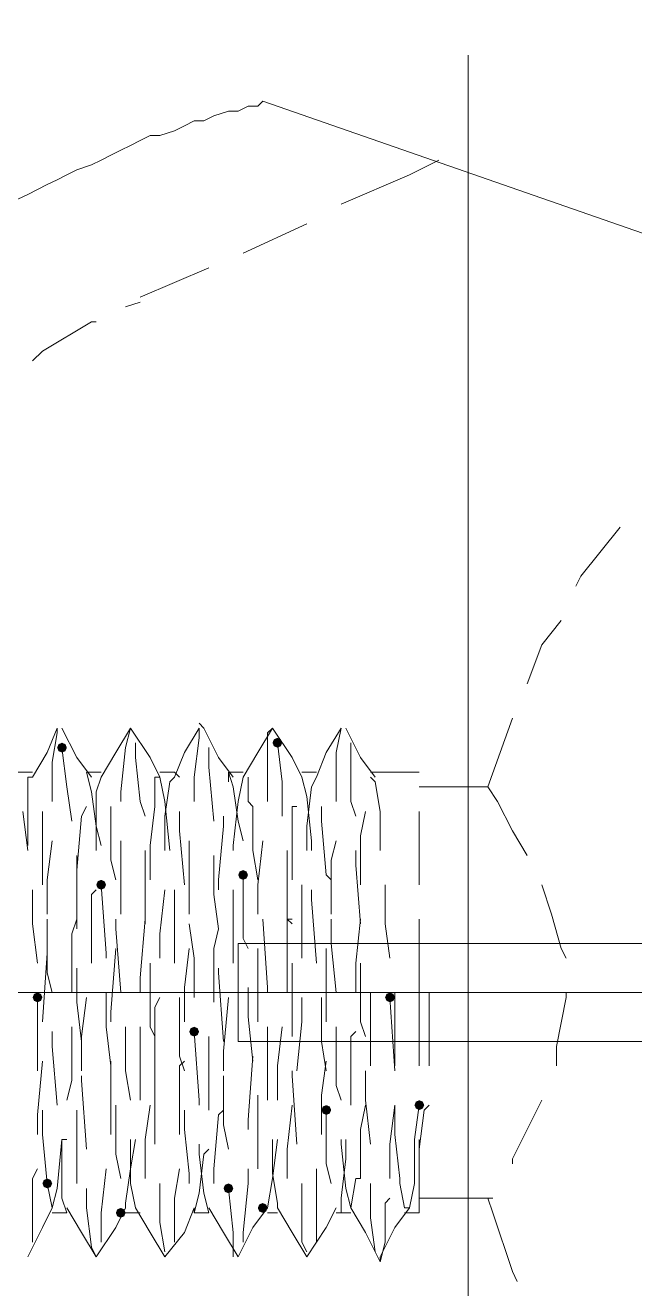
# Model space of a CAD drawing. Header units: millimetres. Extents: x 89051 to 218395, y -330386 to -125649.
# Drawn here: x 92843.14 to 92858.21, y -132845.3 to -132814.08 of the extents above; entities that cross this region are included whole.
import ezdxf

# ---------------------------------------------------------------- set-up
doc = ezdxf.new("R2010")
doc.units = ezdxf.units.MM
doc.header["$LTSCALE"] = 13
for name, pattern in [('1 实线', [0]), ('ACAD_ISO04W100', [30, 24, -3, 0, -3]), ('CENTER', [50.8, 31.75, -6.35, 6.35, -6.35])]:
    doc.linetypes.add(name, pattern=pattern)
doc.layers.get('0').update_dxf_attribs({"color": 1, "linetype": 'CENTER'})
doc.layers.add('C00-00-00', color=7, linetype='Continuous')
doc.layers.add('C00-00-FF', color=5, linetype='Continuous', true_color=0x0000ff)
doc.layers.add('标注、文本', color=3, linetype='Continuous', lineweight=25)

msp = doc.modelspace()

# ---------------------------------------------------------------- hatches: boundary and pattern name
at = {"layer": 'C00-00-00'}
h = msp.add_hatch(color=256, dxfattribs=at)
h.dxf.hatch_style = 2
h.paths.add_polyline_path([(92849.254, -132831.808), (92849.29, -132831.894), (92849.375, -132831.929), (92849.46, -132831.894), (92849.496, -132831.808), (92849.46, -132831.723), (92849.375, -132831.687), (92849.29, -132831.723)])
h = msp.add_hatch(color=256, dxfattribs=at)
h.dxf.hatch_style = 2
h.paths.add_polyline_path([(92843.93, -132831.929), (92843.965, -132832.015), (92844.051, -132832.05), (92844.136, -132832.015), (92844.172, -132831.929), (92844.136, -132831.844), (92844.051, -132831.808), (92843.965, -132831.844)])
h = msp.add_hatch(color=256, dxfattribs=at)
h.dxf.hatch_style = 2
h.paths.add_polyline_path([(92848.407, -132835.076), (92848.442, -132835.161), (92848.528, -132835.197), (92848.613, -132835.161), (92848.649, -132835.076), (92848.613, -132834.99), (92848.528, -132834.955), (92848.442, -132834.99)])
h = msp.add_hatch(color=256, dxfattribs=at)
h.dxf.hatch_style = 2
h.paths.add_polyline_path([(92844.898, -132835.318), (92844.933, -132835.403), (92845.019, -132835.439), (92845.104, -132835.403), (92845.14, -132835.318), (92845.104, -132835.232), (92845.019, -132835.197), (92844.933, -132835.232)])
h = msp.add_hatch(color=256, dxfattribs=at)
h.dxf.hatch_style = 2
h.paths.add_polyline_path([(92843.325, -132838.101), (92843.36, -132838.186), (92843.446, -132838.222), (92843.531, -132838.186), (92843.567, -132838.101), (92843.531, -132838.015), (92843.446, -132837.98), (92843.36, -132838.015)])
h = msp.add_hatch(color=256, dxfattribs=at)
h.dxf.hatch_style = 2
h.paths.add_polyline_path([(92852.037, -132838.101), (92852.073, -132838.186), (92852.158, -132838.222), (92852.244, -132838.186), (92852.279, -132838.101), (92852.244, -132838.015), (92852.158, -132837.98), (92852.073, -132838.015)])
h = msp.add_hatch(color=256, dxfattribs=at)
h.dxf.hatch_style = 2
h.paths.add_polyline_path([(92847.197, -132838.948), (92847.232, -132839.033), (92847.318, -132839.069), (92847.403, -132839.033), (92847.439, -132838.948), (92847.403, -132838.862), (92847.318, -132838.827), (92847.232, -132838.862)])
h = msp.add_hatch(color=256, dxfattribs=at)
h.dxf.hatch_style = 2
h.paths.add_polyline_path([(92850.464, -132840.884), (92850.5, -132840.969), (92850.585, -132841.005), (92850.67, -132840.969), (92850.706, -132840.884), (92850.67, -132840.799), (92850.585, -132840.763), (92850.5, -132840.799)])
h = msp.add_hatch(color=256, dxfattribs=at)
h.dxf.hatch_style = 2
h.paths.add_polyline_path([(92852.763, -132840.763), (92852.799, -132840.848), (92852.884, -132840.884), (92852.97, -132840.848), (92853.005, -132840.763), (92852.97, -132840.678), (92852.884, -132840.642), (92852.799, -132840.678)])
h = msp.add_hatch(color=256, dxfattribs=at)
h.dxf.hatch_style = 2
h.paths.add_polyline_path([(92843.567, -132842.699), (92843.602, -132842.785), (92843.688, -132842.82), (92843.773, -132842.785), (92843.809, -132842.699), (92843.773, -132842.614), (92843.688, -132842.578), (92843.602, -132842.614)])
h = msp.add_hatch(color=256, dxfattribs=at)
h.dxf.hatch_style = 2
h.paths.add_polyline_path([(92848.044, -132842.82), (92848.079, -132842.906), (92848.165, -132842.941), (92848.25, -132842.906), (92848.286, -132842.82), (92848.25, -132842.735), (92848.165, -132842.699), (92848.079, -132842.735)])
h = msp.add_hatch(color=256, dxfattribs=at)
h.dxf.hatch_style = 2
h.paths.add_polyline_path([(92848.891, -132843.304), (92848.926, -132843.39), (92849.012, -132843.425), (92849.097, -132843.39), (92849.133, -132843.304), (92849.097, -132843.219), (92849.012, -132843.183), (92848.926, -132843.219)])
h = msp.add_hatch(color=256, dxfattribs=at)
h.dxf.hatch_style = 2
h.paths.add_polyline_path([(92845.382, -132843.425), (92845.417, -132843.511), (92845.503, -132843.546), (92845.588, -132843.511), (92845.624, -132843.425), (92845.588, -132843.34), (92845.503, -132843.304), (92845.417, -132843.34)])

# ---------------------------------------------------------------- linework, layer by layer
at = {"color": 7, "linetype": '1 实线', "lineweight": 0, "extrusion": (0, 0, -1)}
for centre, major_axis, ratio, start_param, end_param in [((92838.864, -132837.98), (0, 45.983), 0.866025, 2.304713, 7.120065), ((92854.094, -132837.98), (0, -34.608), 0.908418, 5.225125, 10.48821)]:
    msp.add_ellipse(centre, major_axis=major_axis, ratio=ratio, start_param=start_param, end_param=end_param, dxfattribs=at)
at = {"layer": 'C00-00-00', "lineweight": 15}
for points in [[(92842.962, -132818.377), (92843.204, -132818.256), (92843.446, -132818.135), (92843.688, -132818.014), (92843.93, -132817.893), (92844.172, -132817.772), (92844.414, -132817.651), (92844.777, -132817.53), (92845.019, -132817.409), (92845.261, -132817.288), (92845.503, -132817.167), (92845.745, -132817.045), (92845.987, -132816.924), (92846.229, -132816.803), (92846.471, -132816.803), (92846.834, -132816.682), (92847.076, -132816.561), (92847.318, -132816.44), (92847.56, -132816.44), (92847.802, -132816.319), (92848.165, -132816.198), (92848.407, -132816.198), (92848.649, -132816.077), (92848.891, -132816.077), (92849.012, -132815.956)], [(92849.012, -132815.956), (92872.003, -132823.943)], [(92852.642, -132817.772), (92853.368, -132817.409)], [(92850.948, -132818.498), (92852.642, -132817.772)], [(92848.528, -132819.708), (92850.101, -132818.982)], [(92845.987, -132820.797), (92847.681, -132820.071)], [(92845.624, -132821.039), (92845.987, -132820.918)], [(92843.567, -132822.128), (92844.777, -132821.402)], [(92844.777, -132821.402), (92844.898, -132821.402)], [(92843.325, -132822.37), (92843.567, -132822.128)], [(92856.877, -132827.694), (92857.845, -132826.484)], [(92856.756, -132827.936), (92856.877, -132827.694)], [(92855.909, -132829.388), (92856.393, -132828.783)], [(92855.546, -132830.356), (92855.909, -132829.388)], [(92847.56, -132831.445), (92847.439, -132831.324)], [(92854.578, -132832.897), (92855.183, -132831.203)], [(92843.688, -132832.05), (92843.93, -132831.445)], [(92843.93, -132831.566), (92843.809, -132832.292)], [(92843.93, -132831.445), (92843.93, -132831.566)], [(92844.051, -132831.445), (92844.414, -132832.171)], [(92845.382, -132832.05), (92845.745, -132831.445)], [(92845.745, -132831.445), (92845.624, -132831.929)], [(92845.745, -132831.445), (92846.229, -132832.171)], [(92847.076, -132832.05), (92847.439, -132831.445)], [(92847.439, -132831.687), (92847.318, -132832.655)], [(92847.439, -132831.445), (92847.439, -132831.687)], [(92847.56, -132831.445), (92847.923, -132832.171)], [(92848.891, -132832.05), (92849.254, -132831.445)], [(92849.254, -132831.445), (92849.133, -132831.566)], [(92849.133, -132831.566), (92849.133, -132832.292)], [(92849.254, -132831.445), (92849.738, -132832.171)], [(92850.585, -132832.05), (92850.948, -132831.445)], [(92850.948, -132831.445), (92850.827, -132832.05)], [(92851.069, -132831.445), (92851.432, -132832.171)], [(92843.325, -132832.655), (92843.688, -132832.05)], [(92844.172, -132832.897), (92844.051, -132831.929)], [(92845.019, -132832.655), (92845.382, -132832.05)], [(92845.624, -132831.929), (92845.503, -132833.019)], [(92845.866, -132832.171), (92845.866, -132831.808)], [(92846.834, -132832.655), (92847.076, -132832.05)], [(92847.681, -132832.413), (92847.681, -132831.929)], [(92848.528, -132832.655), (92848.891, -132832.05)], [(92849.496, -132832.776), (92849.375, -132831.808)], [(92850.343, -132832.655), (92850.585, -132832.05)], [(92850.827, -132832.05), (92850.827, -132833.14)], [(92851.19, -132832.05), (92851.19, -132831.808)], [(92851.19, -132833.261), (92851.19, -132832.05)], [(92843.809, -132832.292), (92843.809, -132833.261)], [(92844.414, -132832.171), (92844.777, -132832.655)], [(92845.987, -132833.261), (92845.866, -132832.171)], [(92846.229, -132832.171), (92846.471, -132832.655)], [(92847.923, -132832.171), (92848.286, -132832.655)], [(92849.133, -132832.292), (92849.133, -132833.261)], [(92849.738, -132832.171), (92849.98, -132832.655)], [(92851.432, -132832.171), (92851.795, -132832.655)], [(92842.962, -132832.534), (92843.325, -132832.534)], [(92843.325, -132832.655), (92843.204, -132832.655)], [(92843.204, -132832.655), (92843.204, -132833.382)], [(92844.656, -132832.534), (92844.777, -132833.019)], [(92844.656, -132832.534), (92845.019, -132832.534)], [(92845.019, -132832.655), (92844.898, -132833.019)], [(92846.35, -132833.261), (92846.35, -132832.655)], [(92846.35, -132832.655), (92846.471, -132832.655)], [(92846.471, -132832.534), (92846.834, -132832.534)], [(92846.471, -132832.655), (92846.592, -132833.261)], [(92846.834, -132832.655), (92846.713, -132832.776)], [(92846.955, -132832.655), (92846.834, -132832.534)], [(92847.318, -132832.655), (92847.318, -132833.261)], [(92847.802, -132833.745), (92847.681, -132832.413)], [(92848.165, -132832.776), (92848.165, -132832.534)], [(92848.165, -132832.534), (92848.286, -132832.897)], [(92848.165, -132832.534), (92848.528, -132832.534)], [(92848.528, -132832.655), (92848.407, -132833.261)], [(92848.649, -132833.261), (92848.649, -132832.655)], [(92849.98, -132832.534), (92850.343, -132832.534)], [(92849.98, -132832.655), (92850.101, -132833.14)], [(92850.343, -132832.655), (92850.222, -132832.897)], [(92851.674, -132832.534), (92852.884, -132832.534)], [(92851.674, -132832.655), (92851.795, -132832.776)], [(92844.293, -132833.745), (92844.172, -132832.897)], [(92846.713, -132832.776), (92846.592, -132833.624)], [(92848.286, -132832.897), (92848.407, -132833.745)], [(92849.496, -132833.624), (92849.496, -132832.776)], [(92850.222, -132832.897), (92850.101, -132833.866)], [(92851.795, -132832.776), (92851.916, -132833.503)], [(92852.884, -132832.897), (92854.578, -132832.897)], [(92854.578, -132832.897), (92854.82, -132833.261)], [(92844.777, -132833.019), (92844.898, -132833.866)], [(92844.898, -132833.019), (92844.898, -132834.108)], [(92845.503, -132833.019), (92845.503, -132833.261)], [(92846.108, -132833.624), (92845.987, -132833.261)], [(92846.35, -132833.382), (92846.35, -132833.261)], [(92846.592, -132833.261), (92846.713, -132834.471)], [(92848.407, -132833.261), (92848.286, -132834.35)], [(92848.77, -132833.382), (92848.649, -132833.261)], [(92850.101, -132833.14), (92850.222, -132834.229)], [(92850.827, -132833.14), (92850.827, -132833.261)], [(92851.311, -132833.624), (92851.19, -132833.261)], [(92854.82, -132833.261), (92855.183, -132833.987)], [(92843.083, -132833.503), (92843.204, -132834.471)], [(92843.204, -132833.382), (92843.204, -132834.35)], [(92843.567, -132834.229), (92843.567, -132833.503)], [(92844.535, -132833.624), (92844.656, -132833.382)], [(92845.261, -132833.503), (92845.261, -132833.382)], [(92845.261, -132834.713), (92845.261, -132833.503)], [(92846.229, -132834.35), (92846.35, -132833.382)], [(92846.955, -132833.987), (92846.955, -132833.503)], [(92848.77, -132834.471), (92848.77, -132833.382)], [(92849.738, -132834.592), (92849.738, -132833.382)], [(92849.738, -132833.382), (92849.859, -132833.382)], [(92850.464, -132833.745), (92850.464, -132833.382)], [(92851.432, -132834.108), (92851.553, -132833.503)], [(92851.916, -132833.503), (92851.916, -132834.471)], [(92852.884, -132833.624), (92852.884, -132833.503)], [(92844.414, -132834.955), (92844.535, -132833.624)], [(92844.898, -132833.866), (92845.019, -132834.35)], [(92846.592, -132833.624), (92846.592, -132834.471)], [(92847.923, -132835.197), (92848.044, -132833.866)], [(92848.044, -132833.866), (92848.044, -132833.624)], [(92848.407, -132833.745), (92848.528, -132834.229)], [(92850.101, -132833.866), (92850.101, -132834.471)], [(92850.585, -132835.076), (92850.464, -132833.745)], [(92852.884, -132834.229), (92852.884, -132833.624)], [(92843.567, -132835.318), (92843.567, -132834.229)], [(92843.809, -132834.229), (92843.688, -132835.197)], [(92844.898, -132834.108), (92844.898, -132834.471)], [(92845.503, -132834.229), (92845.503, -132834.592)], [(92847.076, -132835.318), (92846.955, -132833.987)], [(92847.197, -132834.229), (92847.197, -132835.802)], [(92849.012, -132834.229), (92848.891, -132835.318)], [(92850.222, -132834.229), (92850.222, -132834.471)], [(92850.827, -132834.229), (92850.706, -132834.713)], [(92851.432, -132835.318), (92851.432, -132834.108)], [(92852.884, -132835.076), (92852.884, -132834.229)], [(92855.183, -132833.987), (92855.546, -132834.592)], [(92846.108, -132834.955), (92846.108, -132834.471)], [(92846.229, -132835.197), (92846.229, -132834.35)], [(92848.286, -132834.35), (92848.286, -132834.471)], [(92848.891, -132835.197), (92848.77, -132834.471)], [(92849.617, -132836.165), (92849.617, -132834.471)], [(92851.311, -132834.834), (92851.311, -132834.471)], [(92844.414, -132836.286), (92844.414, -132834.592)], [(92845.382, -132835.197), (92845.261, -132834.713)], [(92845.503, -132834.592), (92845.503, -132836.044)], [(92847.802, -132835.56), (92847.802, -132834.592)], [(92849.738, -132835.197), (92849.738, -132834.592)], [(92850.706, -132834.713), (92850.706, -132836.044)], [(92851.432, -132836.286), (92851.311, -132834.834)], [(92844.414, -132835.197), (92844.414, -132834.955)], [(92846.108, -132836.286), (92846.108, -132834.955)], [(92848.528, -132835.076), (92848.528, -132836.649)], [(92850.706, -132835.197), (92850.585, -132835.076)], [(92852.884, -132835.318), (92852.884, -132835.076)], [(92843.325, -132835.439), (92843.325, -132836.286)], [(92843.688, -132835.197), (92843.688, -132836.044)], [(92844.898, -132835.439), (92844.777, -132835.56)], [(92845.019, -132835.318), (92845.14, -132837.012)], [(92846.592, -132835.439), (92846.471, -132836.528)], [(92846.834, -132835.439), (92846.834, -132836.044)], [(92847.923, -132835.439), (92847.923, -132835.197)], [(92848.286, -132835.439), (92848.286, -132835.802)], [(92848.891, -132835.318), (92848.891, -132836.044)], [(92849.98, -132835.318), (92849.98, -132836.891)], [(92850.222, -132835.439), (92850.222, -132835.681)], [(92852.037, -132835.318), (92852.037, -132836.286)], [(92855.909, -132835.318), (92856.151, -132836.044)], [(92844.777, -132835.56), (92844.777, -132837.254)], [(92847.923, -132836.407), (92847.802, -132835.56)], [(92850.222, -132835.681), (92850.343, -132837.254)], [(92846.834, -132836.044), (92846.834, -132837.254)], [(92847.197, -132835.802), (92847.197, -132836.044)], [(92848.286, -132835.802), (92848.286, -132837.254)], [(92856.151, -132836.044), (92856.393, -132836.891)], [(92843.325, -132836.286), (92843.446, -132837.254)], [(92843.688, -132837.496), (92843.688, -132836.165)], [(92844.293, -132836.528), (92844.414, -132836.165)], [(92844.414, -132836.407), (92844.414, -132836.286)], [(92845.382, -132836.407), (92845.382, -132836.165)], [(92845.503, -132837.98), (92845.382, -132836.407)], [(92845.987, -132837.617), (92846.108, -132836.165)], [(92847.318, -132837.133), (92847.197, -132836.286)], [(92847.802, -132836.891), (92847.923, -132836.407)], [(92849.133, -132837.859), (92849.012, -132836.165)], [(92849.738, -132836.286), (92849.617, -132836.165)], [(92849.617, -132837.98), (92849.617, -132836.165)], [(92849.617, -132836.165), (92849.738, -132836.165)], [(92850.706, -132836.77), (92850.706, -132836.165)], [(92851.311, -132837.254), (92851.432, -132836.165)], [(92852.037, -132836.286), (92852.158, -132837.133)], [(92852.884, -132837.012), (92852.884, -132836.165)], [(92844.293, -132837.98), (92844.293, -132836.528)], [(92846.471, -132836.528), (92846.471, -132837.133)], [(92848.528, -132836.649), (92848.649, -132836.891)], [(92843.688, -132837.012), (92843.567, -132838.706)], [(92843.688, -132836.891), (92843.688, -132837.012)], [(92845.14, -132837.012), (92845.14, -132837.133)], [(92845.382, -132836.891), (92845.261, -132838.464)], [(92847.197, -132836.891), (92847.076, -132837.859)], [(92847.802, -132838.222), (92847.802, -132836.891)], [(92848.407, -132836.77), (92848.407, -132839.19)], [(92864.138, -132836.77), (92848.407, -132836.77)], [(92848.891, -132836.891), (92848.891, -132837.254)], [(92849.98, -132836.891), (92849.98, -132837.133)], [(92850.585, -132836.891), (92850.585, -132838.585)], [(92850.827, -132837.98), (92850.706, -132836.77)], [(92852.884, -132837.98), (92852.884, -132837.012)], [(92856.393, -132836.891), (92856.514, -132837.133)], [(92846.229, -132838.827), (92846.229, -132837.254)], [(92847.318, -132838.101), (92847.318, -132837.133)], [(92848.891, -132837.254), (92848.891, -132838.706)], [(92849.738, -132838.101), (92849.738, -132837.254)], [(92851.311, -132837.98), (92851.311, -132837.254)], [(92851.432, -132838.706), (92851.432, -132837.254)], [(92843.809, -132837.98), (92843.688, -132837.496)], [(92844.414, -132838.222), (92844.414, -132837.375)], [(92845.987, -132837.98), (92845.987, -132837.617)], [(92847.923, -132837.496), (92847.923, -132837.375)], [(92848.044, -132839.19), (92847.923, -132837.496)], [(92845.14, -132837.98), (92845.14, -132838.827)], [(92847.076, -132837.859), (92847.076, -132838.706)], [(92848.649, -132837.859), (92848.649, -132838.585)], [(92849.133, -132837.98), (92849.133, -132837.859)], [(92851.674, -132837.98), (92852.279, -132837.98)], [(92851.674, -132837.98), (92851.674, -132839.795)], [(92852.279, -132837.98), (92853.126, -132837.98)], [(92852.279, -132837.98), (92852.279, -132839.795)], [(92852.884, -132837.98), (92852.884, -132838.101)], [(92853.126, -132837.98), (92853.126, -132839.553)], [(92856.514, -132837.98), (92856.514, -132838.101)], [(92843.446, -132838.101), (92843.446, -132839.916)], [(92844.535, -132839.19), (92844.414, -132838.222)], [(92844.656, -132838.101), (92844.535, -132839.069)], [(92846.471, -132838.101), (92846.35, -132838.343)], [(92846.955, -132838.101), (92846.955, -132839.553)], [(92848.165, -132838.101), (92848.044, -132839.432)], [(92849.738, -132839.069), (92849.738, -132838.101)], [(92849.98, -132838.101), (92849.98, -132838.706)], [(92850.464, -132838.101), (92850.464, -132839.19)], [(92852.158, -132838.101), (92852.279, -132839.916)], [(92852.884, -132838.101), (92852.884, -132839.19)], [(92856.514, -132838.101), (92856.272, -132839.311)], [(92845.261, -132838.464), (92845.261, -132838.706)], [(92846.35, -132838.343), (92846.35, -132839.916)], [(92848.649, -132838.585), (92848.77, -132839.674)], [(92850.585, -132838.585), (92850.585, -132838.706)], [(92844.293, -132840.158), (92844.293, -132838.827)], [(92845.14, -132838.827), (92845.261, -132839.795)], [(92845.624, -132839.916), (92845.624, -132838.827)], [(92845.987, -132839.432), (92845.987, -132838.827)], [(92846.35, -132839.069), (92846.229, -132838.827)], [(92849.133, -132839.553), (92849.133, -132838.827)], [(92849.375, -132839.795), (92849.496, -132838.827)], [(92849.98, -132838.706), (92849.859, -132839.916)], [(92850.827, -132840.279), (92850.827, -132838.827)], [(92851.553, -132839.069), (92851.432, -132838.706)], [(92843.809, -132839.311), (92843.809, -132838.948)], [(92844.535, -132839.069), (92844.535, -132839.916)], [(92847.439, -132840.642), (92847.318, -132838.948)], [(92847.681, -132840.521), (92847.681, -132839.069)], [(92864.138, -132839.19), (92848.407, -132839.19)], [(92850.464, -132839.19), (92850.585, -132839.916)], [(92851.19, -132839.069), (92851.311, -132838.948)], [(92851.19, -132840.763), (92851.19, -132839.069)], [(92852.884, -132839.19), (92852.884, -132839.795)], [(92843.93, -132840.763), (92843.809, -132839.311)], [(92845.987, -132840.642), (92845.987, -132839.432)], [(92848.044, -132839.432), (92848.044, -132839.916)], [(92856.272, -132839.311), (92856.272, -132839.795)], [(92843.567, -132839.674), (92843.446, -132841.005)], [(92845.261, -132839.674), (92845.261, -132840.4)], [(92846.955, -132839.553), (92847.076, -132839.916)], [(92847.076, -132839.674), (92846.955, -132839.795)], [(92846.955, -132839.795), (92846.955, -132841.489)], [(92848.77, -132839.553), (92848.649, -132841.126)], [(92849.133, -132840.642), (92849.133, -132839.553)], [(92849.375, -132840.642), (92849.375, -132839.795)], [(92850.585, -132839.674), (92850.464, -132840.521)], [(92853.126, -132839.553), (92853.126, -132839.795)], [(92844.172, -132840.642), (92844.293, -132840.158)], [(92844.535, -132840.158), (92844.535, -132840.037)], [(92844.656, -132841.852), (92844.535, -132840.158)], [(92845.745, -132840.642), (92845.624, -132839.916)], [(92846.35, -132840.763), (92846.35, -132839.916)], [(92848.044, -132841.247), (92848.044, -132840.037)], [(92849.738, -132840.037), (92849.738, -132839.916)], [(92849.859, -132841.731), (92849.738, -132840.037)], [(92851.553, -132840.642), (92851.553, -132839.916)], [(92845.261, -132840.4), (92845.261, -132841.489)], [(92850.948, -132840.642), (92850.827, -132840.279)], [(92845.382, -132840.763), (92845.382, -132841.973)], [(92846.229, -132840.763), (92846.108, -132841.61)], [(92846.35, -132841.731), (92846.35, -132840.763)], [(92847.439, -132840.763), (92847.439, -132840.642)], [(92847.681, -132840.884), (92847.681, -132840.521)], [(92848.891, -132840.521), (92848.891, -132841.731)], [(92849.738, -132840.763), (92849.617, -132841.852)], [(92850.464, -132840.521), (92850.464, -132841.489)], [(92851.553, -132840.763), (92851.432, -132841.368)], [(92851.674, -132841.731), (92851.553, -132840.642)], [(92852.279, -132840.763), (92852.158, -132841.731)], [(92852.279, -132840.763), (92852.279, -132841.489)], [(92852.763, -132841.61), (92852.884, -132840.763)], [(92853.126, -132840.763), (92853.005, -132840.884)], [(92855.909, -132840.642), (92855.788, -132840.884)], [(92843.446, -132841.005), (92843.446, -132841.489)], [(92843.567, -132840.884), (92843.567, -132841.489)], [(92844.414, -132840.884), (92844.414, -132842.094)], [(92847.076, -132840.884), (92847.076, -132841.368)], [(92847.923, -132841.005), (92847.802, -132842.336)], [(92848.044, -132840.884), (92847.923, -132841.005)], [(92850.585, -132840.884), (92850.585, -132842.215)], [(92853.005, -132840.884), (92852.884, -132841.852)], [(92855.788, -132840.884), (92855.183, -132842.094)], [(92847.076, -132841.368), (92847.197, -132842.457)], [(92848.165, -132841.852), (92848.044, -132841.247)], [(92848.649, -132841.126), (92848.649, -132841.368)], [(92851.432, -132841.368), (92851.432, -132842.578)], [(92843.567, -132841.489), (92843.688, -132842.699)], [(92843.93, -132842.82), (92844.051, -132841.61)], [(92844.051, -132841.61), (92844.172, -132841.61)], [(92844.051, -132842.215), (92844.051, -132841.61)], [(92845.745, -132842.336), (92845.866, -132841.61)], [(92845.745, -132842.699), (92845.745, -132841.61)], [(92846.108, -132841.61), (92846.108, -132842.578)], [(92847.439, -132841.973), (92847.439, -132841.731)], [(92848.891, -132841.731), (92848.891, -132842.336)], [(92849.254, -132842.578), (92849.375, -132841.61)], [(92849.254, -132842.457), (92849.254, -132841.61)], [(92850.948, -132841.731), (92850.948, -132841.61)], [(92851.069, -132842.82), (92850.948, -132841.731)], [(92851.069, -132842.094), (92851.069, -132841.61)], [(92852.158, -132841.731), (92852.158, -132842.578)], [(92852.279, -132841.489), (92852.4, -132842.578)], [(92852.763, -132841.731), (92852.763, -132841.61)], [(92852.763, -132842.699), (92852.763, -132841.731)], [(92852.884, -132842.336), (92852.884, -132841.61)], [(92845.382, -132841.973), (92845.503, -132842.578)], [(92847.439, -132842.941), (92847.56, -132841.973)], [(92847.56, -132842.941), (92847.439, -132841.973)], [(92847.56, -132841.973), (92847.681, -132841.852)], [(92849.617, -132841.852), (92849.617, -132842.578)], [(92852.884, -132841.852), (92852.884, -132842.578)], [(92843.446, -132842.336), (92843.325, -132842.578)], [(92844.051, -132843.062), (92844.051, -132842.215)], [(92844.414, -132842.094), (92844.414, -132842.699)], [(92845.14, -132842.336), (92845.019, -132843.425)], [(92845.624, -132843.183), (92845.745, -132842.336)], [(92846.955, -132842.336), (92846.834, -132843.062)], [(92847.802, -132842.336), (92847.802, -132842.699)], [(92848.649, -132842.336), (92848.649, -132842.699)], [(92850.343, -132842.336), (92850.343, -132843.546)], [(92850.585, -132842.215), (92850.706, -132842.699)], [(92850.948, -132843.062), (92851.069, -132842.094)], [(92852.884, -132842.82), (92852.884, -132842.336)], [(92855.183, -132842.094), (92855.183, -132842.215)], [(92843.325, -132842.578), (92843.325, -132843.788)], [(92847.197, -132842.457), (92847.197, -132842.699)], [(92849.133, -132843.304), (92849.254, -132842.578)], [(92849.375, -132843.183), (92849.254, -132842.457)], [(92851.311, -132842.578), (92851.19, -132843.304)], [(92851.432, -132842.578), (92851.311, -132842.578)], [(92852.4, -132842.578), (92852.4, -132842.699)], [(92843.688, -132842.699), (92843.809, -132843.304)], [(92843.809, -132843.304), (92843.93, -132842.82)], [(92844.656, -132843.304), (92844.656, -132842.82)], [(92845.866, -132843.304), (92845.745, -132842.699)], [(92846.471, -132843.667), (92846.471, -132842.699)], [(92847.318, -132843.425), (92847.439, -132842.941)], [(92847.681, -132843.425), (92847.56, -132842.941)], [(92848.286, -132843.909), (92848.165, -132842.82)], [(92848.649, -132842.699), (92848.528, -132843.909)], [(92849.98, -132843.304), (92849.98, -132842.699)], [(92851.19, -132843.304), (92851.069, -132842.82)], [(92851.674, -132843.546), (92851.674, -132842.699)], [(92852.4, -132842.699), (92852.521, -132843.304)], [(92852.642, -132843.304), (92852.763, -132842.699)], [(92852.884, -132843.183), (92852.884, -132842.82)], [(92844.172, -132843.425), (92844.051, -132843.062)], [(92845.624, -132843.304), (92845.624, -132843.183)], [(92846.834, -132843.062), (92846.834, -132844.151)], [(92849.375, -132843.304), (92849.375, -132843.183)], [(92850.948, -132843.425), (92850.948, -132843.062)], [(92852.158, -132843.062), (92852.037, -132843.183)], [(92852.037, -132843.183), (92852.037, -132843.425)], [(92854.578, -132843.062), (92852.884, -132843.062)], [(92852.884, -132843.425), (92852.884, -132843.183)], [(92854.699, -132843.062), (92854.578, -132843.062)], [(92854.699, -132843.425), (92854.578, -132843.062)], [(92843.809, -132843.304), (92843.567, -132843.788)], [(92844.172, -132843.425), (92843.809, -132843.425)], [(92844.535, -132843.909), (92844.172, -132843.304)], [(92844.777, -132844.272), (92844.656, -132843.304)], [(92845.019, -132843.425), (92845.019, -132844.151)], [(92845.624, -132843.304), (92845.382, -132843.788)], [(92845.987, -132843.425), (92845.624, -132843.425)], [(92846.229, -132843.909), (92845.866, -132843.304)], [(92847.318, -132843.304), (92847.076, -132843.909)], [(92847.318, -132843.304), (92847.318, -132843.425)], [(92847.681, -132843.425), (92847.318, -132843.425)], [(92848.044, -132843.909), (92847.681, -132843.304)], [(92849.133, -132843.304), (92848.77, -132843.788)], [(92849.375, -132843.425), (92849.133, -132843.425)], [(92849.738, -132843.909), (92849.375, -132843.304)], [(92849.98, -132844.151), (92849.98, -132843.304)], [(92850.343, -132843.546), (92850.343, -132844.151)], [(92850.827, -132843.304), (92850.585, -132843.788)], [(92851.19, -132843.425), (92850.827, -132843.425)], [(92851.553, -132843.909), (92851.19, -132843.304)], [(92851.795, -132844.393), (92851.674, -132843.546)], [(92852.037, -132843.425), (92852.037, -132844.151)], [(92852.642, -132843.304), (92852.279, -132843.788)], [(92852.521, -132843.304), (92852.642, -132843.304)], [(92852.884, -132843.425), (92852.521, -132843.425)], [(92855.183, -132844.877), (92854.699, -132843.425)], [(92843.567, -132843.788), (92843.204, -132844.514)], [(92843.325, -132843.788), (92843.325, -132844.151)], [(92844.898, -132844.514), (92844.535, -132843.909)], [(92845.382, -132843.788), (92844.898, -132844.514)], [(92846.592, -132844.514), (92846.229, -132843.909)], [(92846.592, -132844.393), (92846.471, -132843.667)], [(92847.076, -132843.909), (92846.592, -132844.514)], [(92848.407, -132844.514), (92848.044, -132843.909)], [(92848.286, -132844.514), (92848.286, -132843.909)], [(92848.77, -132843.788), (92848.407, -132844.514)], [(92848.528, -132843.909), (92848.528, -132844.151)], [(92850.101, -132844.514), (92849.738, -132843.909)], [(92850.585, -132843.788), (92850.101, -132844.514)], [(92851.916, -132844.635), (92851.553, -132843.909)], [(92852.279, -132843.788), (92851.916, -132844.514)], [(92850.101, -132844.393), (92849.98, -132844.151)], [(92852.037, -132844.151), (92851.916, -132844.635)], [(92844.898, -132844.514), (92844.777, -132844.272)], [(92851.916, -132844.635), (92851.916, -132844.514)], [(92855.304, -132845.119), (92855.183, -132844.877)]]:
    msp.add_lwpolyline(points, dxfattribs=at)
at = {"layer": 'C00-00-FF', "lineweight": 15}
msp.add_lwpolyline([(92860.508, -132837.98), (92850.198, -132837.98)], dxfattribs=at)
at = {"layer": '标注、文本', "color": 1, "linetype": 'ACAD_ISO04W100', "lineweight": 15}
for p, q in [((92854.094, -132861.142), (92854.094, -132814.817)), ((92968.431, -132837.98), (92439.431, -132837.98))]:
    msp.add_line(p, q, dxfattribs=at)

doc.saveas('drawing.dxf')
